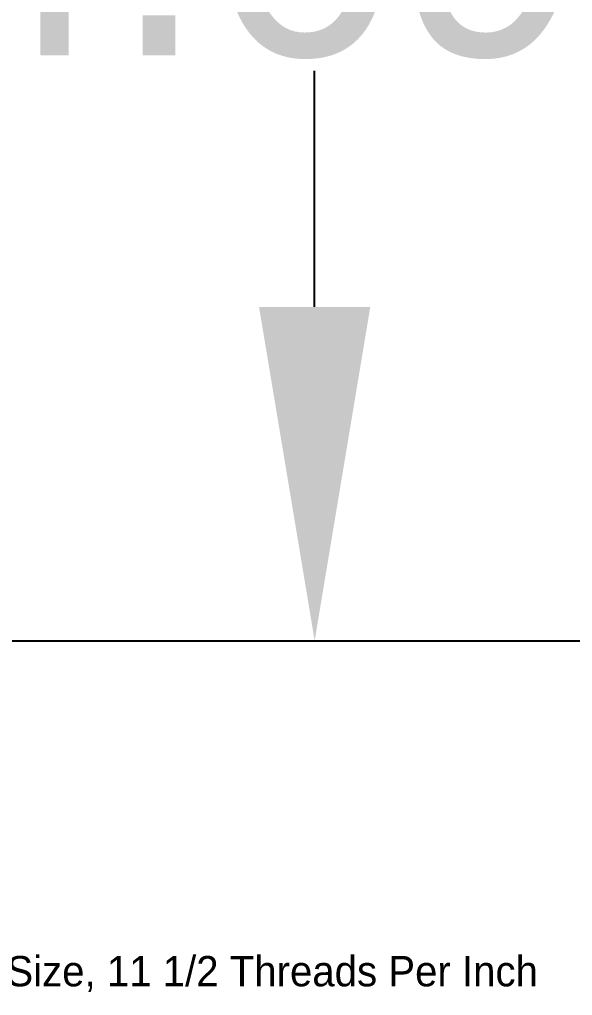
# Model space of a CAD drawing. Header units: inches. Extents: x 0 to 81.1, y 0 to 52.1.
# Drawn here: x 9.08 to 10.903, y 19.115 to 22.332 of the extents above; entities that cross this region are included whole.
import ezdxf
from ezdxf.enums import TextEntityAlignment as Align

# ---------------------------------------------------------------- set-up
doc = ezdxf.new("R2010")
doc.units = ezdxf.units.IN
doc.header["$MEASUREMENT"] = 0
doc.linetypes.add('SLD-Solid', pattern=[0])
doc.layers.add('PSYMS', color=7, linetype='Continuous')
doc.styles.add('SLDTEXTSTYLE0', font='arial.ttf', dxfattribs={"width": 0.948})
doc.styles.get("Standard").update_dxf_attribs({"font": 'arial.ttf'})
doc.styles.add('WD', font='romans.shx', dxfattribs={"height": 0.185})
doc.dimstyles.new('SLDDIMSTYLE0', dxfattribs={"dimtxt": 0.133472, "dimasz": 0.133472, "dimexe": 0, "dimexo": 0.0625, "dimgap": 0.033368, "dimtad": 0, "dimtih": 1, "dimtoh": 1, "dimdec": 4, "dimrnd": 1e-09, "dimzin": 12, "dimdsep": 46, "dimtxsty": 'SLDTEXTSTYLE0', "dimsah": 1, "dimcen": 0.09, "dimadec": 0, "dimazin": 3, "dimtfac": 1, "dimtdec": 4, "dimtofl": 0, "dimtmove": 0, "dimatfit": 3, "dimfxl": 1, "dimfrac": 2, "dimtolj": 1, "dimtzin": 12, "dimarcsym": 0})
doc.dimstyles.get("Standard").update_dxf_attribs({"dimtxt": 0.18, "dimasz": 0.18, "dimexe": 0.18, "dimexo": 0.0625, "dimgap": 0.09, "dimtad": 0, "dimtih": 1, "dimtoh": 1, "dimdec": 4, "dimzin": 0, "dimdsep": 46, "dimtxsty": 'Standard', "dimcen": 0.09, "dimadec": 0, "dimazin": 0, "dimtfac": 1, "dimtdec": 4, "dimtofl": 0, "dimtmove": 0, "dimatfit": 3, "dimfxl": 1, "dimtolj": 1, "dimtzin": 0, "dimarcsym": 0})

# ---------------------------------------------------------------- blocks, each defined once
blk = doc.blocks.new('*D21')
at = {"color": 0, "linetype": 'SLD-Solid', "lineweight": -2, "transparency": 16777216}
for p, q in [((7.3774, 24.9747), (10.053, 24.9747)), ((10.053, 23.8747), (10.053, 23.0971)), ((10.053, 21.3847), (10.053, 22.1624)), ((8.2474, 20.2847), (10.053, 20.2847))]:
    blk.add_line(p, q, dxfattribs=at)
at = {"color": 0, "linetype": 'SLD-Solid', "transparency": 16777216}
for points in [[(9.8697, 23.8747), (10.2363, 23.8747), (10.053, 24.9747)], [(9.8697, 21.3847), (10.2363, 21.3847), (10.053, 20.2847)]]:
    blk.add_solid(points, dxfattribs=at)
at = {"layer": 'Defpoints', "color": 0, "linetype": 'SLD-Solid', "transparency": 16777216}
for p in [(7.3149, 24.9747), (8.1849, 20.2847), (10.053, 20.2847)]:
    blk.add_point(p, dxfattribs=at)
at = {"color": 0, "linetype": 'SLD-Solid', "lineweight": 18, "transparency": 16777216, "insert": (10.053, 23.0637), "char_height": 0.85, "attachment_point": 2, "style": 'SLDTEXTSTYLE0'}
blk.add_mtext('\\A1;4.69"', dxfattribs=at)
blk = doc.blocks.new('*D23')
at = {"color": 0, "lineweight": -2, "transparency": 16777216}
for p, q in [((7.449, 38.5403), (14.2425, 38.5403)), ((14.0625, 37.4403), (14.0625, 28.0629)), ((14.0625, 21.3838), (14.0625, 27.0149)), ((7.449, 20.2838), (14.2425, 20.2838))]:
    blk.add_line(p, q, dxfattribs=at)
at = {"color": 0, "transparency": 16777216}
for points in [[(13.8792, 37.4403), (14.2458, 37.4403), (14.0625, 38.5403)], [(13.8792, 21.3838), (14.2458, 21.3838), (14.0625, 20.2838)]]:
    blk.add_solid(points, dxfattribs=at)
at = {"layer": 'Defpoints', "color": 0, "transparency": 16777216}
for p in [(7.3865, 38.5403), (7.3865, 20.2838), (14.0625, 20.2838)]:
    blk.add_point(p, dxfattribs=at)
at = {"color": 0, "transparency": 16777216, "insert": (14.0625, 27.5389), "char_height": 0.85, "attachment_point": 5}
blk.add_mtext('\\A1;18.2565', dxfattribs=at)
blk = doc.blocks.new('HDV1_CHASE_1')
at = {"color": 7, "linetype": 'Continuous', "lineweight": 0, "insert": (0.2053, -0.3794), "char_height": 0.1, "attachment_point": 1, "style": 'SLDTEXTSTYLE0'}
blk.add_mtext('1 NPSM Pipe Size, 11 1/2 Threads Per Inch', dxfattribs=at)
at = {"style": 'WD', "width": 0.7}
for tag, p in [('INST', (1.125, 1.3571)), ('LOC', (1.125, 1.1875)), ('DESC1', (1.125, 1.0312)), ('DESC2', (1.125, 0.875)), ('DESC3', (1.125, 0.7271)), ('XREF', (1.125, 0.1562))]:
    blk.add_attdef(tag, text='', height=0.125, dxfattribs=at).set_placement(p, align=Align.CENTER)
at = {"style": 'WD'}
blk.add_attdef('TAG1', text='', height=0.125, dxfattribs=at).set_placement((1.125, 0.5625), align=Align.CENTER)
at = {"style": 'WD', "flags": 9}
blk.add_attdef('FAMILY', (1.3297, 0.5273), '', height=0.01, dxfattribs=at)
for tag, p in [('CAT', (1.3547, 0.4832)), ('ASSYCODE', (1.355, 0.4464)), ('MFG', (1.3528, 0.4637))]:
    blk.add_attdef(tag, text='', height=0.01, dxfattribs=at).set_placement(p, align=Align.CENTER)

msp = doc.modelspace()

# ---------------------------------------------------------------- block references
at = {"layer": 'PSYMS'}
msp.add_blockref('HDV1_CHASE_1', (8, 19.625), dxfattribs=at)

# ---------------------------------------------------------------- dimensions: what is measured, and where the dimension line sits
at = {"color": 2}
dim = msp.add_linear_dim(base=(14.0625, 20.28382), p1=(7.38649, 38.54035), p2=(7.38649, 20.28382), angle=90, dimstyle='Standard', override={"dimtxt": 0.85, "dimasz": 1.1}, dxfattribs=at)
dim.commit()
dim.dimension.update_dxf_attribs({"geometry": '*D23', "text_midpoint": (14.0625, 27.53888), "dimtype": 160})
at = {"color": 2, "linetype": 'SLD-Solid', "lineweight": 18}
dim = msp.add_linear_dim(base=(10.05301, 20.28473), p1=(7.31485, 24.97473), p2=(8.18485, 20.28473), angle=270, text='<>"', dimstyle='SLDDIMSTYLE0', override={"dimtxt": 0.85, "dimasz": 1.1}, dxfattribs=at)
dim.commit()
dim.dimension.update_dxf_attribs({"geometry": '*D21', "text_midpoint": (10.05301, 22.62973), "dimtype": 160})

doc.saveas('drawing.dxf')
